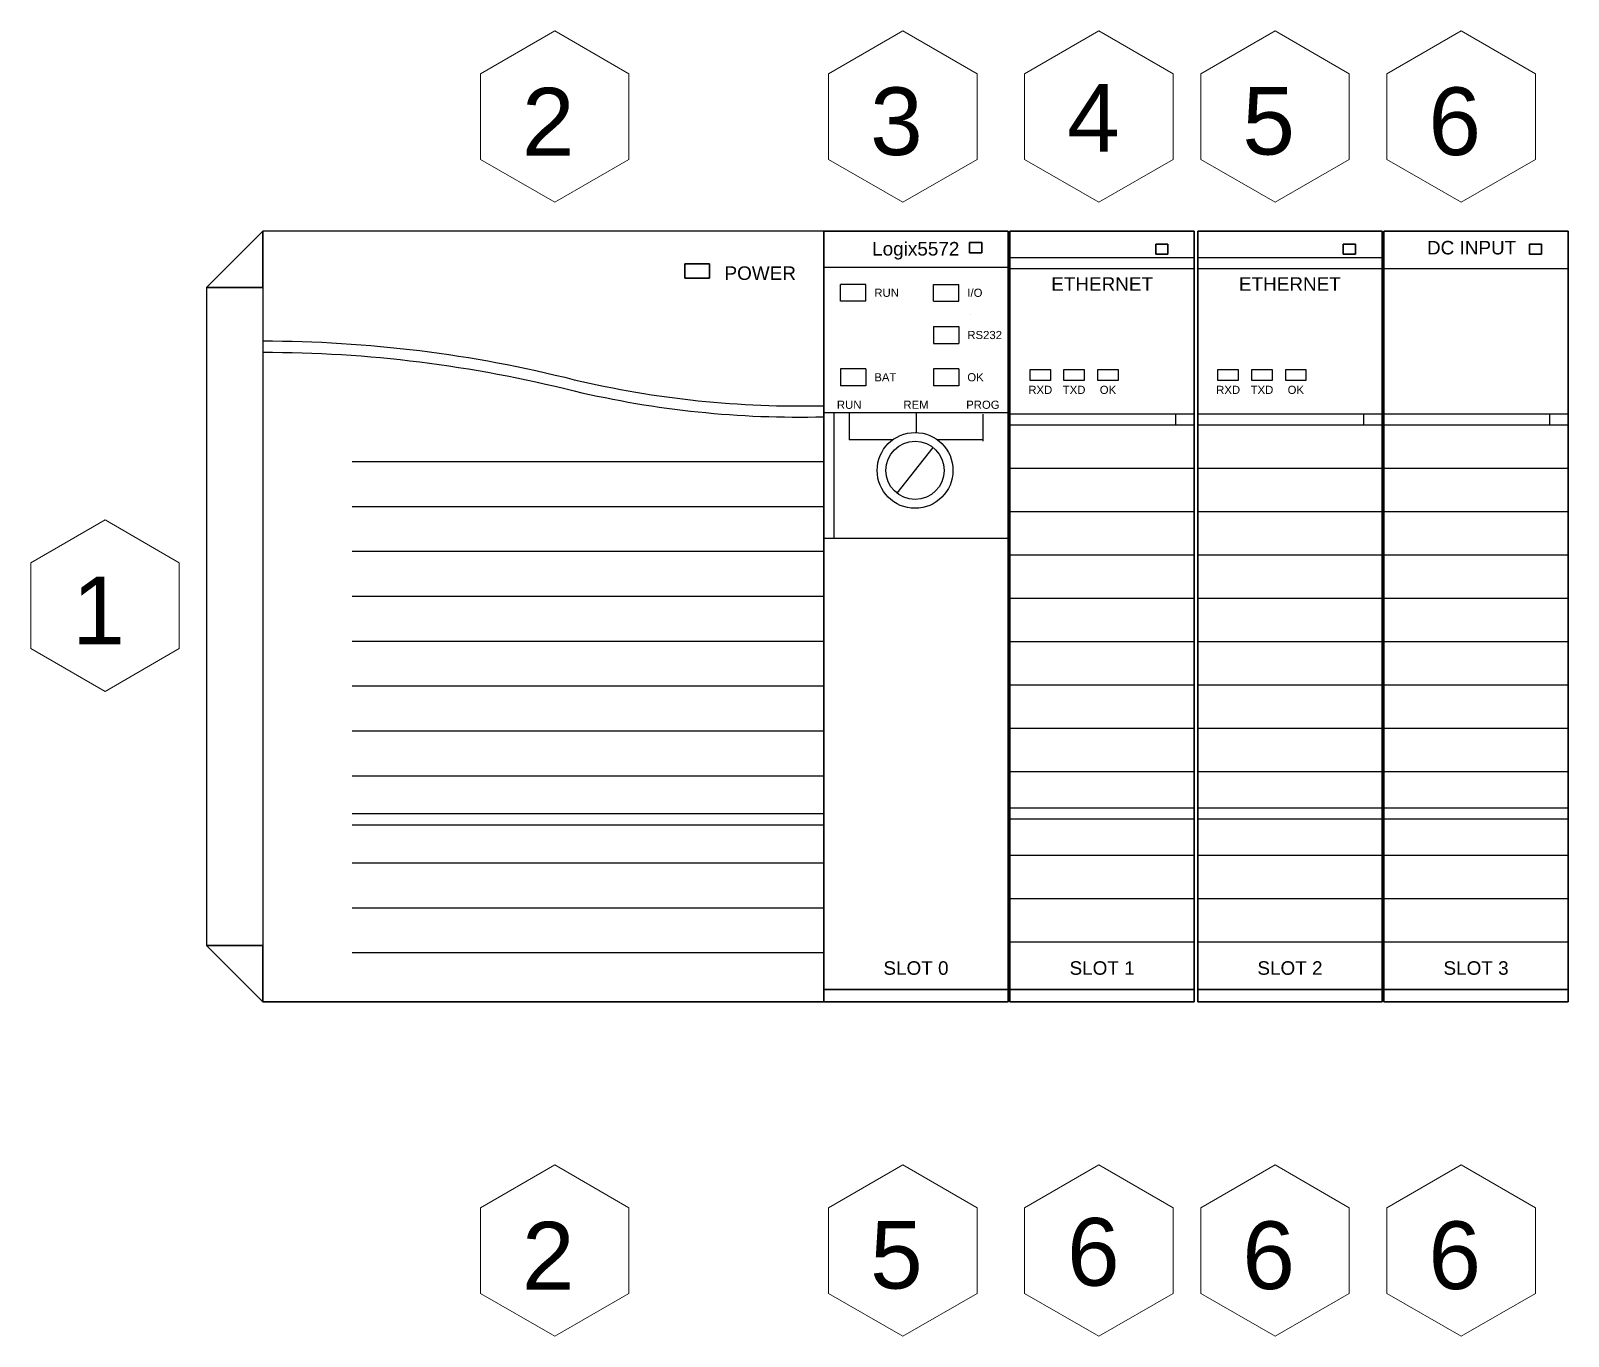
# Model space of a CAD drawing. Extents: x 0.6 to 37.5, y 0.6 to 24.6.
# Drawn here: x 7.09 to 18.45, y 14.92 to 24.56 of the extents above; entities that cross this region are included whole.
import ezdxf
from ezdxf.enums import TextEntityAlignment as Align

# ---------------------------------------------------------------- set-up
doc = ezdxf.new("R2010")
doc.units = 0
doc.layers.add('N-ANNO-TEXT', color=2, linetype='Continuous', lineweight=18)
doc.layers.add('N-CONT-PANL', color=3, linetype='Continuous', lineweight=25)
doc.styles.add('_CGS_2-5_NOTES', font='arial.ttf', dxfattribs={"height": 2.5})

msp = doc.modelspace()

# ---------------------------------------------------------------- linework, layer by layer
at = {"color": 7, "extrusion": (0, 1, 0)}
for centre, start, end in [((-13.412, 4.218, 23.082), 0, 90), ((-13.851, 4.218, 23.082), 90, 180), ((-14.787, 4.218, 23.082), 0, 90), ((-15.226, 4.218, 23.082), 90, 180), ((-16.175, 4.218, 23.082), 0, 90), ((-16.614, 4.218, 23.082), 90, 180), ((-17.55, 4.218, 23.082), 0, 90), ((-17.989, 4.218, 23.082), 90, 180)]:
    msp.add_arc(centre, 0.1, start, end, dxfattribs=at)
at = {"color": 7, "extrusion": (0, -1, 0)}
for centre, start, end in [((13.412, 4.218, -17.392), 90, 180), ((13.851, 4.218, -17.392), 0, 90), ((14.787, 4.218, -17.392), 90, 180), ((15.226, 4.218, -17.392), 0, 90), ((16.175, 4.218, -17.392), 90, 180), ((16.614, 4.218, -17.392), 0, 90), ((17.55, 4.218, -17.392), 90, 180), ((17.989, 4.218, -17.392), 0, 90)]:
    msp.add_arc(centre, 0.1, start, end, dxfattribs=at)
at = {"layer": 'N-ANNO-TEXT'}
for points in [[(10.963, 23.297), (11.511, 23.613), (11.511, 24.246), (10.963, 24.563), (10.414, 24.246), (10.414, 23.613)], [(13.535, 23.297), (14.083, 23.613), (14.083, 24.246), (13.535, 24.563), (12.986, 24.246), (12.986, 23.613)], [(14.982, 23.297), (15.531, 23.613), (15.531, 24.246), (14.982, 24.563), (14.434, 24.246), (14.434, 23.613)], [(16.285, 23.297), (16.833, 23.613), (16.833, 24.246), (16.285, 24.563), (15.736, 24.246), (15.736, 23.613)], [(17.66, 23.297), (18.208, 23.613), (18.208, 24.246), (17.66, 24.563), (17.111, 24.246), (17.111, 23.613)], [(7.64, 19.684), (8.188, 20), (8.188, 20.633), (7.64, 20.95), (7.091, 20.633), (7.091, 20)], [(10.963, 14.922), (11.511, 15.238), (11.511, 15.871), (10.963, 16.188), (10.414, 15.871), (10.414, 15.238)], [(13.535, 14.922), (14.083, 15.238), (14.083, 15.871), (13.535, 16.188), (12.986, 15.871), (12.986, 15.238)], [(14.982, 14.922), (15.531, 15.238), (15.531, 15.871), (14.982, 16.188), (14.434, 15.871), (14.434, 15.238)], [(16.285, 14.922), (16.833, 15.238), (16.833, 15.871), (16.285, 16.188), (15.736, 15.871), (15.736, 15.238)], [(17.66, 14.922), (18.208, 15.238), (18.208, 15.871), (17.66, 16.188), (17.111, 15.871), (17.111, 15.238)]]:
    msp.add_lwpolyline(points, close=True, dxfattribs=at)
at = {"layer": 'N-CONT-PANL'}
for p, q in [((12.95, 23.082, 3.718), (8.805, 23.082, 3.718)), ((8.805, 23.082, 3.718), (8.805, 17.392, 9.236)), ((15.688, 22.885, 5.71), (14.325, 22.885, 5.71)), ((17.076, 22.885, 5.71), (15.713, 22.885, 5.71)), ((14.313, 22.815, 5.71), (12.95, 22.815, 5.71)), ((15.688, 22.805, 5.71), (14.325, 22.805, 5.71)), ((17.076, 22.805, 5.71), (15.713, 22.805, 5.71)), ((18.451, 22.805, 5.71), (17.088, 22.805, 5.71)), ((8.39, 22.668, 3.718), (8.39, 17.807, 3.718)), ((13.075, 22.565, 5.71), (13.075, 22.69, 5.71)), ((13.262, 22.69, 5.71), (13.075, 22.69, 5.71)), ((13.262, 22.565, 5.71), (13.262, 22.69, 5.71)), ((13.762, 22.69, 5.71), (13.949, 22.69, 5.71)), ((13.762, 22.565, 5.71), (13.762, 22.69, 5.71)), ((13.949, 22.565, 5.71), (13.949, 22.69, 5.71)), ((13.262, 22.565, 5.71), (13.075, 22.565, 5.71)), ((13.762, 22.565, 5.71), (13.949, 22.565, 5.71)), ((13.762, 22.378, 5.71), (13.949, 22.378, 5.71)), ((13.762, 22.378, 5.71), (13.949, 22.378, 5.71)), ((13.762, 22.378, 5.71), (13.762, 22.253, 5.71)), ((13.949, 22.378, 5.71), (13.949, 22.253, 5.71)), ((13.762, 22.253, 5.71), (13.949, 22.253, 5.71)), ((13.075, 22.066, 5.71), (13.075, 21.941, 5.71)), ((13.262, 22.066, 5.71), (13.075, 22.066, 5.71)), ((13.262, 22.066, 5.71), (13.262, 21.941, 5.71)), ((13.762, 22.066, 5.71), (13.762, 21.941, 5.71)), ((13.949, 22.066, 5.71), (13.762, 22.066, 5.71)), ((13.949, 22.066, 5.71), (13.949, 21.941, 5.71)), ((13.262, 21.941, 5.71), (13.075, 21.941, 5.71)), ((13.949, 21.941, 5.71), (13.762, 21.941, 5.71)), ((14.313, 21.741, 5.71), (12.95, 21.741, 5.71)), ((13.025, 21.741, 5.71), (13.025, 20.816, 5.71)), ((13.138, 21.741, 5.71), (13.138, 21.541, 5.71)), ((13.632, 21.741, 5.71), (13.632, 21.591, 5.71)), ((14.126, 21.731, 5.71), (14.126, 21.531, 5.71)), ((15.688, 21.731, 5.71), (14.325, 21.731, 5.71)), ((15.55, 21.731, 5.71), (15.55, 21.651, 5.71)), ((17.076, 21.731, 5.71), (15.713, 21.731, 5.71)), ((16.938, 21.731, 5.71), (16.938, 21.651, 5.71)), ((18.451, 21.731, 5.71), (17.088, 21.731, 5.71)), ((18.313, 21.731, 5.71), (18.313, 21.651, 5.71)), ((15.688, 21.651, 5.71), (14.325, 21.651, 5.71)), ((17.076, 21.651, 5.71), (15.713, 21.651, 5.71)), ((18.451, 21.651, 5.71), (17.088, 21.651, 5.71)), ((13.459, 21.541, 5.71), (13.138, 21.541, 5.71)), ((13.492, 21.147, 5.71), (13.759, 21.484, 5.71)), ((14.126, 21.541, 5.71), (13.792, 21.541, 5.71)), ((12.95, 21.38, 9.625), (9.465, 21.38, 9.625)), ((15.688, 21.331, 5.71), (14.325, 21.331, 5.71)), ((17.076, 21.331, 5.71), (15.713, 21.331, 5.71)), ((18.451, 21.331, 5.71), (17.088, 21.331, 5.71)), ((12.95, 21.048, 9.625), (9.465, 21.048, 9.625)), ((15.688, 21.011, 5.71), (14.325, 21.011, 5.71)), ((17.076, 21.011, 5.71), (15.713, 21.011, 5.71)), ((18.451, 21.011, 5.71), (17.088, 21.011, 5.71)), ((12.95, 20.816, 5.71), (14.313, 20.816, 5.71)), ((12.95, 20.717, 9.625), (9.465, 20.717, 9.625)), ((15.688, 20.691, 5.71), (14.325, 20.691, 5.71)), ((17.076, 20.691, 5.71), (15.713, 20.691, 5.71)), ((18.451, 20.691, 5.71), (17.088, 20.691, 5.71)), ((12.95, 20.385, 9.625), (9.465, 20.385, 9.625)), ((15.688, 20.371, 5.71), (14.325, 20.371, 5.71)), ((17.076, 20.371, 5.71), (15.713, 20.371, 5.71)), ((18.451, 20.371, 5.71), (17.088, 20.371, 5.71)), ((12.95, 20.053, 9.625), (9.465, 20.053, 9.625)), ((15.688, 20.051, 5.71), (14.325, 20.051, 5.71)), ((17.076, 20.051, 5.71), (15.713, 20.051, 5.71)), ((18.451, 20.051, 5.71), (17.088, 20.051, 5.71)), ((12.95, 19.722, 9.625), (9.465, 19.722, 9.625)), ((15.688, 19.731, 5.71), (14.325, 19.731, 5.71)), ((17.076, 19.731, 5.71), (15.713, 19.731, 5.71)), ((18.451, 19.731, 5.71), (17.088, 19.731, 5.71)), ((12.95, 19.39, 9.625), (9.465, 19.39, 9.625)), ((15.688, 19.411, 5.71), (14.325, 19.411, 5.71)), ((17.076, 19.411, 5.71), (15.713, 19.411, 5.71)), ((18.451, 19.411, 5.71), (17.088, 19.411, 5.71)), ((15.688, 19.091, 5.71), (14.325, 19.091, 5.71)), ((17.076, 19.091, 5.71), (15.713, 19.091, 5.71)), ((18.451, 19.091, 5.71), (17.088, 19.091, 5.71)), ((12.95, 19.059, 9.625), (9.465, 19.059, 9.625)), ((12.95, 18.779, 9.625), (9.465, 18.779, 9.625)), ((15.688, 18.821, 5.71), (14.325, 18.821, 5.71)), ((17.076, 18.821, 5.71), (15.713, 18.821, 5.71)), ((18.451, 18.821, 5.71), (17.088, 18.821, 5.71)), ((12.95, 18.696, 9.625), (9.465, 18.696, 9.625)), ((15.688, 18.741, 5.71), (14.325, 18.741, 5.71)), ((17.076, 18.741, 5.71), (15.713, 18.741, 5.71)), ((18.451, 18.741, 5.71), (17.088, 18.741, 5.71)), ((12.95, 18.416, 9.625), (9.465, 18.416, 9.625)), ((15.688, 18.471, 5.71), (14.325, 18.471, 5.71)), ((17.076, 18.471, 5.71), (15.713, 18.471, 5.71)), ((18.451, 18.471, 5.71), (17.088, 18.471, 5.71)), ((12.95, 18.084, 9.625), (9.465, 18.084, 9.625)), ((15.688, 18.151, 5.71), (14.325, 18.151, 5.71)), ((17.076, 18.151, 5.71), (15.713, 18.151, 5.71)), ((18.451, 18.151, 5.71), (17.088, 18.151, 5.71)), ((12.95, 17.753, 9.625), (9.465, 17.753, 9.625)), ((15.688, 17.831, 5.71), (14.325, 17.831, 5.71)), ((17.076, 17.831, 5.71), (15.713, 17.831, 5.71)), ((18.451, 17.831, 5.71), (17.088, 17.831, 5.71))]:
    msp.add_line(p, q, dxfattribs=at)
at = {"layer": 'N-CONT-PANL', "extrusion": (0, 1, 0)}
for p, q in [((13.951, 23.082, 4.218), (13.312, 23.082, 4.218)), ((13.951, 23.082, 4.168), (13.312, 23.082, 4.168)), ((13.951, 23.082, 4.218), (13.312, 23.082, 4.218)), ((13.951, 23.082, 4.118), (13.312, 23.082, 4.118)), ((13.951, 23.082, 4.068), (13.312, 23.082, 4.068)), ((13.951, 23.082, 4.018), (13.312, 23.082, 4.018)), ((13.951, 23.082, 3.968), (13.312, 23.082, 3.968)), ((13.951, 23.082, 3.918), (13.312, 23.082, 3.918)), ((13.951, 23.082, 3.868), (13.312, 23.082, 3.868)), ((13.951, 23.082, 3.818), (13.312, 23.082, 3.818)), ((13.951, 23.082, 3.768), (13.312, 23.082, 3.768)), ((13.312, 23.082, 4.218), (13.312, 23.082, 3.718)), ((13.938, 23.082, 4.268), (13.326, 23.082, 4.268)), ((13.851, 23.082, 4.318), (13.412, 23.082, 4.318)), ((13.951, 23.082, 3.718), (13.951, 23.082, 4.218)), ((14.687, 23.082, 4.218), (14.687, 23.082, 3.718)), ((15.326, 23.082, 3.768), (14.687, 23.082, 3.768)), ((15.326, 23.082, 3.818), (14.687, 23.082, 3.818)), ((15.326, 23.082, 3.868), (14.687, 23.082, 3.868)), ((15.326, 23.082, 3.918), (14.687, 23.082, 3.918)), ((15.326, 23.082, 3.968), (14.687, 23.082, 3.968)), ((15.326, 23.082, 4.018), (14.687, 23.082, 4.018)), ((15.326, 23.082, 4.068), (14.687, 23.082, 4.068)), ((15.326, 23.082, 4.118), (14.687, 23.082, 4.118)), ((15.326, 23.082, 4.218), (14.687, 23.082, 4.218)), ((15.326, 23.082, 4.168), (14.687, 23.082, 4.168)), ((15.326, 23.082, 4.218), (14.687, 23.082, 4.218)), ((15.313, 23.082, 4.268), (14.701, 23.082, 4.268)), ((15.226, 23.082, 4.318), (14.787, 23.082, 4.318)), ((15.326, 23.082, 3.718), (15.326, 23.082, 4.218)), ((16.075, 23.082, 4.218), (16.075, 23.082, 3.718)), ((16.714, 23.082, 3.768), (16.075, 23.082, 3.768)), ((16.714, 23.082, 3.818), (16.075, 23.082, 3.818)), ((16.714, 23.082, 3.868), (16.075, 23.082, 3.868)), ((16.714, 23.082, 3.918), (16.075, 23.082, 3.918)), ((16.714, 23.082, 3.968), (16.075, 23.082, 3.968)), ((16.714, 23.082, 4.018), (16.075, 23.082, 4.018)), ((16.714, 23.082, 4.068), (16.075, 23.082, 4.068)), ((16.714, 23.082, 4.118), (16.075, 23.082, 4.118)), ((16.714, 23.082, 4.218), (16.075, 23.082, 4.218)), ((16.714, 23.082, 4.168), (16.075, 23.082, 4.168)), ((16.714, 23.082, 4.218), (16.075, 23.082, 4.218)), ((16.7, 23.082, 4.268), (16.088, 23.082, 4.268)), ((16.614, 23.082, 4.318), (16.175, 23.082, 4.318)), ((16.714, 23.082, 3.718), (16.714, 23.082, 4.218)), ((17.45, 23.082, 4.218), (17.45, 23.082, 3.718)), ((18.089, 23.082, 3.768), (17.45, 23.082, 3.768)), ((18.089, 23.082, 3.818), (17.45, 23.082, 3.818)), ((18.089, 23.082, 3.868), (17.45, 23.082, 3.868)), ((18.089, 23.082, 3.918), (17.45, 23.082, 3.918)), ((18.089, 23.082, 3.968), (17.45, 23.082, 3.968)), ((18.089, 23.082, 4.018), (17.45, 23.082, 4.018)), ((18.089, 23.082, 4.068), (17.45, 23.082, 4.068)), ((18.089, 23.082, 4.118), (17.45, 23.082, 4.118)), ((18.089, 23.082, 4.218), (17.45, 23.082, 4.218)), ((18.089, 23.082, 4.168), (17.45, 23.082, 4.168)), ((18.089, 23.082, 4.218), (17.45, 23.082, 4.218)), ((18.075, 23.082, 4.268), (17.463, 23.082, 4.268)), ((17.989, 23.082, 4.318), (17.55, 23.082, 4.318)), ((18.089, 23.082, 3.718), (18.089, 23.082, 4.218))]:
    msp.add_line(p, q, dxfattribs=at)
at = {"layer": 'N-CONT-PANL', "extrusion": (0, -1, 0)}
for p, q in [((14.325, 21.651, 5.71), (14.325, 21.651, 5.475)), ((14.325, 17.483, 5.475), (14.325, 21.651, 5.475)), ((15.713, 21.651, 5.71), (15.713, 21.651, 5.475)), ((15.713, 17.483, 5.475), (15.713, 21.651, 5.475)), ((17.088, 21.651, 5.71), (17.088, 21.651, 5.475)), ((17.088, 17.483, 5.475), (17.088, 21.651, 5.475)), ((13.951, 17.392, 3.768), (13.312, 17.392, 3.768)), ((13.951, 17.392, 3.818), (13.312, 17.392, 3.818)), ((13.951, 17.392, 3.868), (13.312, 17.392, 3.868)), ((13.951, 17.392, 3.918), (13.312, 17.392, 3.918)), ((13.951, 17.392, 3.968), (13.312, 17.392, 3.968)), ((13.951, 17.392, 4.018), (13.312, 17.392, 4.018)), ((13.951, 17.392, 4.068), (13.312, 17.392, 4.068)), ((13.951, 17.392, 4.118), (13.312, 17.392, 4.118)), ((13.951, 17.392, 4.218), (13.312, 17.392, 4.218)), ((13.951, 17.392, 4.168), (13.312, 17.392, 4.168)), ((13.951, 17.392, 4.218), (13.312, 17.392, 4.218)), ((13.312, 17.392, 4.218), (13.312, 17.392, 3.718)), ((13.938, 17.392, 4.268), (13.326, 17.392, 4.268)), ((13.851, 17.392, 4.318), (13.412, 17.392, 4.318)), ((13.951, 17.392, 3.718), (13.951, 17.392, 4.218)), ((15.55, 17.483, 5.475), (14.325, 17.483, 5.475)), ((14.687, 17.392, 4.218), (14.687, 17.392, 3.718)), ((15.326, 17.392, 4.218), (14.687, 17.392, 4.218)), ((15.326, 17.392, 4.168), (14.687, 17.392, 4.168)), ((15.326, 17.392, 4.218), (14.687, 17.392, 4.218)), ((15.326, 17.392, 4.118), (14.687, 17.392, 4.118)), ((15.326, 17.392, 4.068), (14.687, 17.392, 4.068)), ((15.326, 17.392, 4.018), (14.687, 17.392, 4.018)), ((15.326, 17.392, 3.968), (14.687, 17.392, 3.968)), ((15.326, 17.392, 3.918), (14.687, 17.392, 3.918)), ((15.326, 17.392, 3.868), (14.687, 17.392, 3.868)), ((15.326, 17.392, 3.818), (14.687, 17.392, 3.818)), ((15.326, 17.392, 3.768), (14.687, 17.392, 3.768)), ((15.313, 17.392, 4.268), (14.701, 17.392, 4.268)), ((15.226, 17.392, 4.318), (14.787, 17.392, 4.318)), ((15.326, 17.392, 3.718), (15.326, 17.392, 4.218)), ((16.938, 17.483, 5.475), (15.713, 17.483, 5.475)), ((16.075, 17.392, 4.218), (16.075, 17.392, 3.718)), ((16.714, 17.392, 4.218), (16.075, 17.392, 4.218)), ((16.714, 17.392, 4.168), (16.075, 17.392, 4.168)), ((16.714, 17.392, 4.218), (16.075, 17.392, 4.218)), ((16.714, 17.392, 4.118), (16.075, 17.392, 4.118)), ((16.714, 17.392, 4.068), (16.075, 17.392, 4.068)), ((16.714, 17.392, 4.018), (16.075, 17.392, 4.018)), ((16.714, 17.392, 3.968), (16.075, 17.392, 3.968)), ((16.714, 17.392, 3.918), (16.075, 17.392, 3.918)), ((16.714, 17.392, 3.868), (16.075, 17.392, 3.868)), ((16.714, 17.392, 3.818), (16.075, 17.392, 3.818)), ((16.714, 17.392, 3.768), (16.075, 17.392, 3.768)), ((16.7, 17.392, 4.268), (16.088, 17.392, 4.268)), ((16.614, 17.392, 4.318), (16.175, 17.392, 4.318)), ((16.714, 17.392, 3.718), (16.714, 17.392, 4.218)), ((18.313, 17.483, 5.475), (17.088, 17.483, 5.475)), ((17.45, 17.392, 4.218), (17.45, 17.392, 3.718)), ((18.089, 17.392, 4.218), (17.45, 17.392, 4.218)), ((18.089, 17.392, 4.168), (17.45, 17.392, 4.168)), ((18.089, 17.392, 4.218), (17.45, 17.392, 4.218)), ((18.089, 17.392, 4.118), (17.45, 17.392, 4.118)), ((18.089, 17.392, 4.068), (17.45, 17.392, 4.068)), ((18.089, 17.392, 4.018), (17.45, 17.392, 4.018)), ((18.089, 17.392, 3.968), (17.45, 17.392, 3.968)), ((18.089, 17.392, 3.918), (17.45, 17.392, 3.918)), ((18.089, 17.392, 3.868), (17.45, 17.392, 3.868)), ((18.089, 17.392, 3.818), (17.45, 17.392, 3.818)), ((18.089, 17.392, 3.768), (17.45, 17.392, 3.768)), ((18.075, 17.392, 4.268), (17.463, 17.392, 4.268)), ((17.989, 17.392, 4.318), (17.55, 17.392, 4.318)), ((18.089, 17.392, 3.718), (18.089, 17.392, 4.218))]:
    msp.add_line(p, q, dxfattribs=at)
at = {"layer": 'N-CONT-PANL', "elevation": 9.625}
for points in [[(8.805, 22.272, -0.062015), (11.107, 21.986, 0.064188), (12.95, 21.794)], [(8.805, 22.189, -0.062015), (11.107, 21.903, 0.064188), (12.95, 21.712)]]:
    msp.add_lwpolyline(points, format="xyb", dxfattribs=at)
at = {"layer": 'N-CONT-PANL', "elevation": 5.71}
for points in [[(14.475, 21.981), (14.475, 22.061), (14.625, 22.061), (14.625, 21.981)], [(14.725, 21.981), (14.725, 22.061), (14.875, 22.061), (14.875, 21.981)], [(14.975, 21.981), (14.975, 22.061), (15.125, 22.061), (15.125, 21.981)], [(15.863, 21.981), (15.863, 22.061), (16.013, 22.061), (16.013, 21.981)], [(16.113, 21.981), (16.113, 22.061), (16.263, 22.061), (16.263, 21.981)], [(16.363, 21.981), (16.363, 22.061), (16.513, 22.061), (16.513, 21.981)]]:
    msp.add_lwpolyline(points, close=True, dxfattribs=at)
at = {"layer": 'N-CONT-PANL'}
for radius in [0.28, 0.215]:
    msp.add_circle((13.625, 21.316, 5.71), radius, dxfattribs=at)
for points in [[(8.39, 22.668, 3.718), (8.39, 22.668, 3.718), (8.805, 22.668, 3.718), (8.805, 23.082, 3.718)], [(8.805, 23.082, 9.625), (8.805, 22.668, 9.625), (8.39, 22.668, 9.625)], [(8.805, 23.082, 3.718), (8.805, 22.668, 3.718), (8.805, 22.668, 9.625), (8.805, 23.082, 9.625)], [(14.313, 23.082, 5.71), (14.313, 17.483, 5.71), (12.95, 17.483, 5.71), (12.95, 23.082, 5.71)], [(14.313, 23.082, 5.71), (14.313, 23.082, 5.71), (12.95, 23.082, 5.71)], [(12.95, 23.082, 3.718), (12.95, 17.483, 3.718), (14.313, 17.483, 3.718), (14.313, 23.082, 3.718)], [(12.95, 23.082, 5.71), (12.95, 23.082, 3.718), (14.313, 23.082, 3.718), (14.313, 23.082, 5.71)], [(12.95, 17.483, 3.718), (12.95, 17.483, 3.718), (12.95, 17.483, 3.718), (12.95, 23.082, 3.718)], [(12.95, 17.483, 5.71), (12.95, 17.483, 3.718), (12.95, 23.082, 3.718), (12.95, 23.082, 5.71)], [(14.313, 23.082, 3.718), (14.313, 17.483, 3.718), (14.313, 17.483, 5.71), (14.313, 23.082, 5.71)], [(14.313, 23.082, 5.71), (14.313, 23.082, 3.718), (14.313, 23.082, 5.71)], [(17.076, 23.082, 5.71), (17.076, 17.483, 5.71), (15.713, 17.483, 5.71), (15.713, 23.082, 5.71)], [(17.076, 23.082, 5.71), (17.076, 23.082, 5.71), (15.713, 23.082, 5.71)], [(15.713, 23.082, 3.718), (15.713, 17.483, 3.718), (17.076, 17.483, 3.718), (17.076, 23.082, 3.718)], [(15.713, 23.082, 5.71), (15.713, 23.082, 3.718), (17.076, 23.082, 3.718), (17.076, 23.082, 5.71)], [(15.713, 17.483, 3.718), (15.713, 17.483, 3.718), (15.713, 17.483, 3.718), (15.713, 23.082, 3.718)], [(15.713, 17.483, 5.71), (15.713, 17.483, 3.718), (15.713, 23.082, 3.718), (15.713, 23.082, 5.71)], [(18.451, 23.082, 5.71), (18.451, 17.483, 5.71), (17.088, 17.483, 5.71), (17.088, 23.082, 5.71)], [(18.451, 23.082, 5.71), (18.451, 23.082, 5.71), (17.088, 23.082, 5.71)], [(17.088, 23.082, 3.718), (17.088, 17.483, 3.718), (18.451, 17.483, 3.718), (18.451, 23.082, 3.718)], [(17.088, 23.082, 5.71), (17.088, 23.082, 3.718), (18.451, 23.082, 3.718), (18.451, 23.082, 5.71)], [(17.088, 17.483, 3.718), (17.088, 17.483, 3.718), (17.088, 17.483, 3.718), (17.088, 23.082, 3.718)], [(17.088, 17.483, 5.71), (17.088, 17.483, 3.718), (17.088, 23.082, 3.718), (17.088, 23.082, 5.71)], [(18.451, 23.082, 3.718), (18.451, 17.483, 3.718), (18.451, 17.483, 5.71), (18.451, 23.082, 5.71)], [(18.451, 23.082, 5.71), (18.451, 23.082, 3.718), (18.451, 23.082, 5.71)], [(14.105, 22.923, 3.718), (14.105, 22.923, 3.718), (14.037, 22.923, 3.718)], [(14.037, 22.923, 3.718), (14.037, 22.923, 0.05), (14.105, 22.923, 0.05), (14.105, 22.923, 3.718)], [(16.868, 22.913, 3.718), (16.868, 22.913, 3.718), (16.8, 22.913, 3.718)], [(16.8, 22.913, 3.718), (16.8, 22.913, 0.05), (16.868, 22.913, 0.05), (16.868, 22.913, 3.718)], [(16.868, 22.913, 3.718), (16.868, 22.913, 0.05), (16.868, 22.913, 3.718)], [(18.243, 22.913, 3.718), (18.243, 22.913, 3.718), (18.175, 22.913, 3.718)], [(18.175, 22.913, 3.718), (18.175, 22.913, 0.05), (18.243, 22.913, 0.05), (18.243, 22.913, 3.718)], [(18.243, 22.913, 3.718), (18.243, 22.913, 0.05), (18.243, 22.913, 3.718)], [(14.031, 22.47, 0.425), (14.031, 22.47, 0.05), (14.031, 22.47, 0.425)], [(12.95, 17.392, 9.236), (12.95, 17.392, 9.236), (8.805, 17.392, 9.236)], [(12.95, 17.392, 9.625), (12.95, 17.392, 9.236), (8.805, 17.392, 9.236), (8.805, 17.392, 9.625)], [(14.313, 17.483, 3.718), (14.313, 17.483, 3.718), (12.95, 17.483, 3.718)], [(14.313, 17.483, 5.71), (14.313, 17.483, 3.718), (12.95, 17.483, 3.718), (12.95, 17.483, 5.71)], [(17.076, 17.483, 3.718), (17.076, 17.483, 3.718), (15.713, 17.483, 3.718)], [(17.076, 17.483, 5.71), (17.076, 17.483, 3.718), (15.713, 17.483, 3.718), (15.713, 17.483, 5.71)], [(18.451, 17.483, 3.718), (18.451, 17.483, 3.718), (17.088, 17.483, 3.718)], [(18.451, 17.483, 5.71), (18.451, 17.483, 3.718), (17.088, 17.483, 3.718), (17.088, 17.483, 5.71)]]:
    msp.add_3dface(points, dxfattribs=at)

# ---------------------------------------------------------------- texts
at = {"layer": 'N-ANNO-TEXT', "style": '_CGS_2-5_NOTES'}
for s, p in [('2', (10.915, 23.895)), ('3', (13.487, 23.895)), ('4', (14.942, 23.92)), ('5', (16.237, 23.895)), ('6', (17.612, 23.895)), ('1', (7.592, 20.282)), ('6', (14.942, 15.545)), ('2', (10.915, 15.52)), ('5', (13.487, 15.52)), ('6', (16.237, 15.52)), ('6', (17.612, 15.52))]:
    msp.add_text(s, height=0.5, dxfattribs=at).set_placement(p, align=Align.MIDDLE)
for s, height, p in [('Logix5572', 0.1, (13.63, 22.953, 5.71)), ('RUN', 0.06, (13.138, 21.801, 5.71)), ('REM', 0.06, (13.632, 21.801, 5.71)), ('PROG', 0.06, (14.126, 21.801, 5.71))]:
    msp.add_text(s, height=height, dxfattribs=at).set_placement(p, align=Align.MIDDLE_CENTER)
for s, p in [('DC INPUT', (17.407, 22.911, 5.71)), ('POWER', (12.217, 22.723, 9.64)), ('SLOT 0', (13.391, 17.591, 5.71)), ('SLOT 1', (14.766, 17.591, 5.71)), ('SLOT 2', (16.154, 17.591, 5.71)), ('SLOT 3', (17.529, 17.591, 5.71))]:
    msp.add_text(s, height=0.1, dxfattribs=at).set_placement(p)
for s, height, p in [('ETHERNET', 0.1, (15.007, 22.643, 5.71)), ('ETHERNET', 0.1, (16.394, 22.643, 5.71)), ('RXD', 0.06, (14.55, 21.881, 5.71)), ('TXD', 0.06, (14.8, 21.881, 5.71)), ('OK', 0.06, (15.05, 21.881, 5.71)), ('RXD', 0.06, (15.938, 21.881, 5.71)), ('TXD', 0.06, (16.188, 21.881, 5.71)), ('OK', 0.06, (16.438, 21.881, 5.71))]:
    msp.add_text(s, height=height, dxfattribs=at).set_placement(p, align=Align.CENTER)
for s, p in [('RUN', (13.324, 22.628, 5.71)), ('I/O', (14.011, 22.628, 5.71)), ('RS232', (14.011, 22.316, 5.71)), ('BAT', (13.324, 22.004, 5.71)), ('OK', (14.011, 22.004, 5.71))]:
    msp.add_text(s, height=0.06, dxfattribs=at).set_placement(p, align=Align.MIDDLE_LEFT)

# ---------------------------------------------------------------- meshes
at = {"layer": 'N-CONT-PANL'}
mesh = msp.add_polymesh((6, 3), dxfattribs=at)
for k, corner in enumerate([(15.688, 17.483, 5.71), (15.688, 17.483, 3.718), (15.688, 17.483, 3.718), (14.325, 17.483, 5.71), (14.325, 17.483, 3.718), (14.325, 17.483, 3.718), (14.325, 23.082, 5.71), (14.325, 23.082, 3.718), (14.325, 17.483, 3.718), (15.688, 23.082, 5.71), (15.688, 23.082, 3.718), (15.688, 17.483, 3.718), (15.688, 23.082, 5.71), (15.688, 23.082, 5.71), (15.688, 17.483, 5.71), (14.325, 23.082, 5.71), (14.325, 23.082, 5.71), (14.325, 17.483, 5.71)]):
    mesh.set_mesh_vertex(divmod(k, 3), corner)
mesh = msp.add_polymesh((6, 3), dxfattribs=at)
for k, corner in enumerate([(14.118, 22.998, 3.05), (14.118, 22.998, 0.05), (14.118, 22.998, 0.05), (14.028, 22.998, 3.05), (14.028, 22.998, 0.05), (14.028, 22.998, 0.05), (14.028, 22.923, 3.05), (14.028, 22.923, 0.05), (14.028, 22.998, 0.05), (14.118, 22.923, 3.05), (14.118, 22.923, 0.05), (14.118, 22.998, 0.05), (14.118, 22.923, 3.05), (14.118, 22.923, 3.05), (14.118, 22.998, 3.05), (14.028, 22.923, 3.05), (14.028, 22.923, 3.05), (14.028, 22.998, 3.05)]):
    mesh.set_mesh_vertex(divmod(k, 3), corner)
mesh = msp.add_polymesh((6, 3), dxfattribs=at)
for k, corner in enumerate([(15.493, 22.988, 3.05), (15.493, 22.988, 0.05), (15.493, 22.988, 0.05), (15.403, 22.988, 3.05), (15.403, 22.988, 0.05), (15.403, 22.988, 0.05), (15.403, 22.913, 3.05), (15.403, 22.913, 0.05), (15.403, 22.988, 0.05), (15.493, 22.913, 3.05), (15.493, 22.913, 0.05), (15.493, 22.988, 0.05), (15.493, 22.913, 3.05), (15.493, 22.913, 3.05), (15.493, 22.988, 3.05), (15.403, 22.913, 3.05), (15.403, 22.913, 3.05), (15.403, 22.988, 3.05)]):
    mesh.set_mesh_vertex(divmod(k, 3), corner)
mesh = msp.add_polymesh((6, 3), dxfattribs=at)
for k, corner in enumerate([(16.879, 22.988, 3.05), (16.879, 22.988, 0.05), (16.879, 22.988, 0.05), (16.789, 22.988, 3.05), (16.789, 22.988, 0.05), (16.789, 22.988, 0.05), (16.789, 22.913, 3.05), (16.789, 22.913, 0.05), (16.789, 22.988, 0.05), (16.879, 22.913, 3.05), (16.879, 22.913, 0.05), (16.879, 22.988, 0.05), (16.879, 22.913, 3.05), (16.879, 22.913, 3.05), (16.879, 22.988, 3.05), (16.789, 22.913, 3.05), (16.789, 22.913, 3.05), (16.789, 22.988, 3.05)]):
    mesh.set_mesh_vertex(divmod(k, 3), corner)
mesh = msp.add_polymesh((6, 3), dxfattribs=at)
for k, corner in enumerate([(18.254, 22.988, 3.05), (18.254, 22.988, 0.05), (18.254, 22.988, 0.05), (18.164, 22.988, 3.05), (18.164, 22.988, 0.05), (18.164, 22.988, 0.05), (18.164, 22.913, 3.05), (18.164, 22.913, 0.05), (18.164, 22.988, 0.05), (18.254, 22.913, 3.05), (18.254, 22.913, 0.05), (18.254, 22.988, 0.05), (18.254, 22.913, 3.05), (18.254, 22.913, 3.05), (18.254, 22.988, 3.05), (18.164, 22.913, 3.05), (18.164, 22.913, 3.05), (18.164, 22.988, 3.05)]):
    mesh.set_mesh_vertex(divmod(k, 3), corner)
mesh = msp.add_polymesh((6, 3), dxfattribs=at)
for k, corner in enumerate([(12.106, 22.737, 9.635), (12.106, 22.737, 9.625), (12.106, 22.737, 9.625), (11.925, 22.737, 9.635), (11.925, 22.737, 9.625), (11.925, 22.737, 9.625), (11.925, 22.841, 9.635), (11.925, 22.841, 9.625), (11.925, 22.737, 9.625), (12.106, 22.841, 9.635), (12.106, 22.841, 9.625), (12.106, 22.737, 9.625), (12.106, 22.841, 9.635), (12.106, 22.841, 9.635), (12.106, 22.737, 9.635), (11.925, 22.841, 9.635), (11.925, 22.841, 9.635), (11.925, 22.737, 9.635)]):
    mesh.set_mesh_vertex(divmod(k, 3), corner)
mesh = msp.add_polymesh((6, 3), dxfattribs=at)
for k, corner in enumerate([(8.805, 17.392, 9.625), (8.805, 17.392, 3.718), (8.805, 17.392, 3.718), (8.39, 17.807, 9.625), (8.39, 17.807, 3.718), (8.39, 17.807, 3.718), (8.39, 17.807, 9.625), (8.39, 17.807, 3.718), (8.39, 17.807, 3.718), (8.805, 17.807, 9.625), (8.805, 17.807, 3.718), (8.805, 17.392, 3.718), (8.805, 17.807, 9.625), (8.805, 17.807, 9.625), (8.805, 17.392, 9.625), (8.39, 17.807, 9.625), (8.39, 17.807, 9.625), (8.39, 17.807, 9.625)]):
    mesh.set_mesh_vertex(divmod(k, 3), corner)
mesh = msp.add_polymesh((6, 3), dxfattribs=at)
for k, corner in enumerate([(14.313, 17.392, 4.618), (14.313, 17.392, 3.718), (14.313, 17.392, 3.718), (12.95, 17.392, 4.618), (12.95, 17.392, 3.718), (12.95, 17.392, 3.718), (12.95, 17.483, 4.618), (12.95, 17.483, 3.718), (12.95, 17.392, 3.718), (14.313, 17.483, 4.618), (14.313, 17.483, 3.718), (14.313, 17.392, 3.718), (14.313, 17.483, 4.618), (14.313, 17.483, 4.618), (14.313, 17.392, 4.618), (12.95, 17.483, 4.618), (12.95, 17.483, 4.618), (12.95, 17.392, 4.618)]):
    mesh.set_mesh_vertex(divmod(k, 3), corner)
mesh = msp.add_polymesh((6, 3), dxfattribs=at)
for k, corner in enumerate([(15.688, 17.392, 4.618), (15.688, 17.392, 3.718), (15.688, 17.392, 3.718), (14.325, 17.392, 4.618), (14.325, 17.392, 3.718), (14.325, 17.392, 3.718), (14.325, 17.483, 4.618), (14.325, 17.483, 3.718), (14.325, 17.392, 3.718), (15.688, 17.483, 4.618), (15.688, 17.483, 3.718), (15.688, 17.392, 3.718), (15.688, 17.483, 4.618), (15.688, 17.483, 4.618), (15.688, 17.392, 4.618), (14.325, 17.483, 4.618), (14.325, 17.483, 4.618), (14.325, 17.392, 4.618)]):
    mesh.set_mesh_vertex(divmod(k, 3), corner)
mesh = msp.add_polymesh((6, 3), dxfattribs=at)
for k, corner in enumerate([(17.076, 17.392, 4.618), (17.076, 17.392, 3.718), (17.076, 17.392, 3.718), (15.713, 17.392, 4.618), (15.713, 17.392, 3.718), (15.713, 17.392, 3.718), (15.713, 17.483, 4.618), (15.713, 17.483, 3.718), (15.713, 17.392, 3.718), (17.076, 17.483, 4.618), (17.076, 17.483, 3.718), (17.076, 17.392, 3.718), (17.076, 17.483, 4.618), (17.076, 17.483, 4.618), (17.076, 17.392, 4.618), (15.713, 17.483, 4.618), (15.713, 17.483, 4.618), (15.713, 17.392, 4.618)]):
    mesh.set_mesh_vertex(divmod(k, 3), corner)
mesh = msp.add_polymesh((6, 3), dxfattribs=at)
for k, corner in enumerate([(18.451, 17.392, 4.618), (18.451, 17.392, 3.718), (18.451, 17.392, 3.718), (17.088, 17.392, 4.618), (17.088, 17.392, 3.718), (17.088, 17.392, 3.718), (17.088, 17.483, 4.618), (17.088, 17.483, 3.718), (17.088, 17.392, 3.718), (18.451, 17.483, 4.618), (18.451, 17.483, 3.718), (18.451, 17.392, 3.718), (18.451, 17.483, 4.618), (18.451, 17.483, 4.618), (18.451, 17.392, 4.618), (17.088, 17.483, 4.618), (17.088, 17.483, 4.618), (17.088, 17.392, 4.618)]):
    mesh.set_mesh_vertex(divmod(k, 3), corner)

doc.saveas('drawing.dxf')
